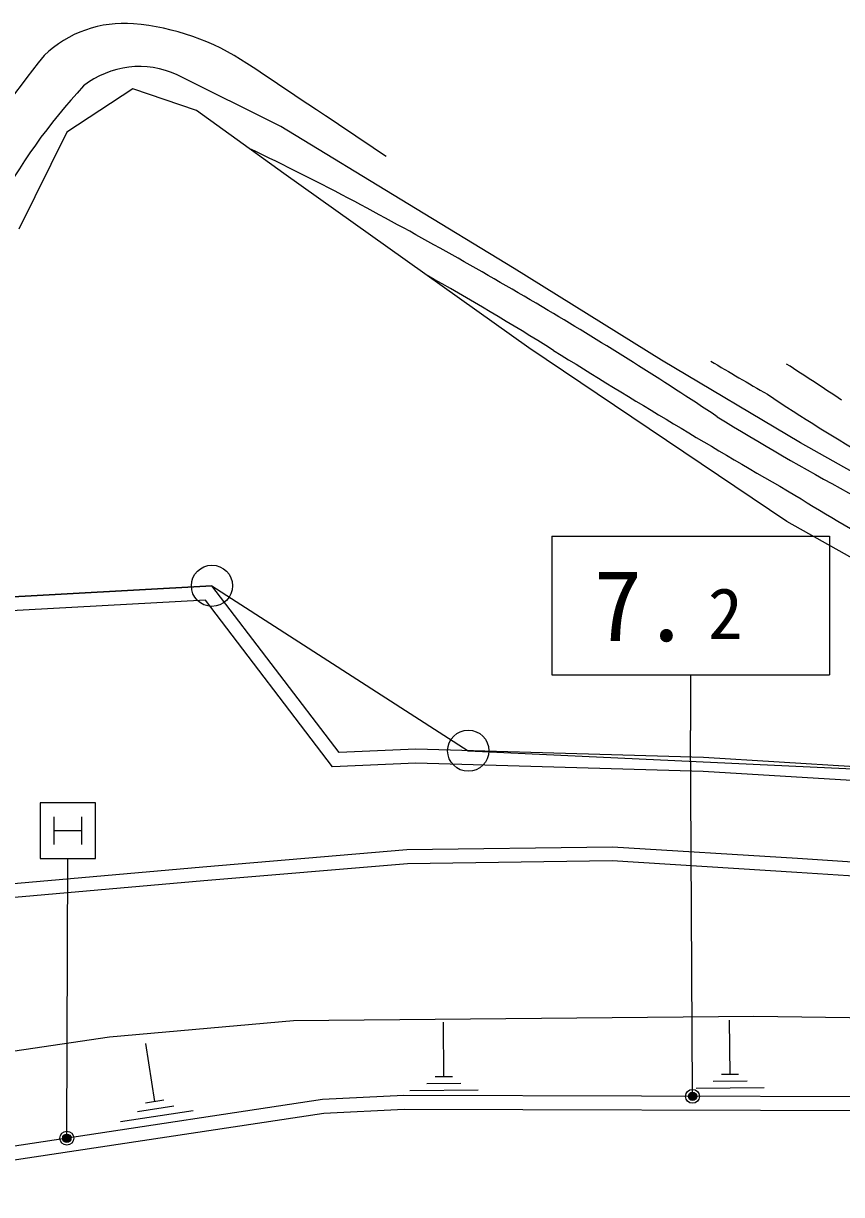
# Model space of a CAD drawing. Units: millimetres, scale not verified. Extents: x 40000 to 680000, y 20000 to 380000.
# Drawn here: x 227422 to 256886, y 287346 to 329547 of the extents above; entities that cross this region are included whole.
import ezdxf
from ezdxf.enums import TextEntityAlignment as Align

# ---------------------------------------------------------------- set-up
doc = ezdxf.new("R2010")
doc.units = ezdxf.units.MM
doc.header["$LTSCALE"] = 1000
doc.header["$PDMODE"] = 32
doc.header["$PDSIZE"] = 500
for name, color, linetype, lineweight in [('M-BGD', 7, 'Continuous', 25), ('M-BMK-ROW', 30, 'Continuous', 25), ('M-STR-STRC', 7, 'Continuous', 25)]:
    doc.layers.add(name, color=color, linetype=linetype, lineweight=lineweight)
doc.styles.add('ＭＳ ゴシック', font='')
doc.styles.get('ＭＳ ゴシック').set_extended_font_data('MS Gothic')

msp = doc.modelspace()

# ---------------------------------------------------------------- linework, layer by layer
at = {"layer": 'M-BGD'}
for p, q in [((242564, 291591), (242548, 293559)), ((252870, 291670), (252855, 293633)), ((232149, 290694), (231832, 292794)), ((253177, 291672), (252563, 291667)), ((243180, 291350), (241951, 291341)), ((242871, 291594), (242256, 291589)), ((254101, 291188), (251646, 291169)), ((253486, 291429), (252258, 291419)), ((243797, 291109), (241338, 291090)), ((233540, 290367), (230916, 289971)), ((232844, 290531), (231532, 290333)), ((232477, 290744), (231820, 290645))]:
    msp.add_line(p, q, dxfattribs=at)
for points in [[(262580, 310637), (259811, 311964), (255404, 314437), (250405, 317410), (245094, 320712), (241261, 323043), (236687, 325837), (232959, 327692)], [(290003, 304247), (283175, 305044), (279278, 305499), (276169, 305219), (272626, 305486), (269991, 305488), (269439, 305474), (268449, 305445), (267139, 305388), (265742, 306052), (262725, 307214), (254914, 311594), (245627, 317859), (236795, 324137), (233660, 326408), (231359, 327193), (228989, 325633), (227258, 322135)], [(302412, 300121), (299800, 300622), (296044, 300717), (288752, 301135), (282710, 301397), (272807, 302100), (262811, 302427), (251920, 303096), (241548, 303393), (238795, 303275), (234212, 309283), (223345, 308680), (218944, 298866)], [(302425, 299610), (299746, 300124), (296024, 300218), (288727, 300636), (282682, 300898), (272781, 301601), (262787, 301927), (251898, 302596), (241552, 302893), (238556, 302765), (233975, 308769), (223676, 308198), (219498, 298881)], [(219519, 298099), (222834, 298184), (233878, 299161), (241228, 299778), (248633, 299882), (255304, 299468), (262330, 299004)], [(219532, 297599), (222863, 297685), (233921, 298663), (241252, 299278), (248621, 299382), (255272, 298969), (262343, 298502)], [(305484, 291377), (303200, 293238), (295890, 293381), (281495, 293439), (268369, 293561), (253721, 293759), (237145, 293610), (230526, 293024), (218170, 291191), (208093, 289696), (206144, 288891)], [(372291, 289956), (360181, 288752), (359049, 288620), (350951, 289711), (343390, 290839), (338935, 291589), (331401, 291294), (324871, 291059), (320351, 290999), (316082, 291072), (308319, 290796), (305885, 290892), (301125, 290709), (283091, 290515), (266080, 290552), (263774, 290557), (258245, 290368), (241139, 290415), (238242, 290268), (218879, 287346), (202638, 287722)], [(305484, 291377), (301113, 291209), (283089, 291015), (266081, 291052), (263766, 291057), (258237, 290868), (241127, 290915), (238192, 290766), (218847, 287847), (202650, 288222)]]:
    msp.add_lwpolyline(points, dxfattribs=at)
for centre, radius, start, end in [((231036, 325412), 4135, 85.1343, 133.8916), ((230650, 320869), 8694, 56.3069, 85.1343), ((254241, 307120), 33648, 140.7889, 159.1773), ((231597, 324758), 3235, 65.1012, 128.4134), ((-1698587, -2572655), 3486399, 56.20775, 56.30691), ((244948, 312990), 20988, 137.0444, 152.0401), ((196446, 242584), 91258, 61.95195, 64.63038), ((158728, 171746), 171512, 59.29058, 61.95869), ((183522, 216888), 118930, 58.01726, 60.58744), ((174554, 198391), 140522, 56.35481, 59.29058), ((395650, 556591), 281565, 238.01726, 240.0802), ((382582, 537068), 255478, 239.30641, 239.83681), ((102733, 83226), 279169, 56.48287, 56.96832), ((294809, 377278), 73353, 236.39788, 243.3455), ((303398, 398020), 97110, 238.32812, 244.77626), ((275927, 344762), 38299, 237.2495, 249.6301)]:
    msp.add_arc(centre, radius, start, end, dxfattribs=at)
at = {"layer": 'M-BMK-ROW'}
msp.add_lwpolyline([(223345, 308680), (234212, 309283), (243442, 303339), (263202, 302414), (282710, 301397), (322523, 301377), (342383, 303664), (362004, 305944)], dxfattribs=at)
for centre in [(234212, 309283), (243442, 303339)]:
    msp.add_circle(centre, 742, dxfattribs=at)
at = {"layer": 'M-STR-STRC'}
for p, q in [((246451, 311071), (256451, 311071)), ((246451, 311071), (246451, 306071)), ((256451, 311071), (256451, 306071)), ((246451, 306071), (256451, 306071)), ((251451, 306071), (251451, 304071)), ((251519, 291036), (251451, 304071)), ((228019, 301460), (228019, 299460)), ((230019, 301460), (228019, 301460)), ((230019, 299460), (230019, 301460)), ((228519, 300960), (228519, 299960)), ((229519, 300960), (229519, 299960)), ((228519, 300460), (229519, 300460)), ((228019, 299460), (230019, 299460)), ((228985, 289527), (229016, 299460))]:
    msp.add_line(p, q, dxfattribs=at)
for centre, radius in [((251520, 290886), 150), ((251520, 290886), 120), ((251520, 290886), 90), ((251520, 290886), 60), ((251520, 290886), 30), ((228985, 289377), 150), ((228985, 289377), 120), ((228985, 289377), 90), ((228985, 289377), 60), ((228985, 289377), 30)]:
    msp.add_circle(centre, radius, dxfattribs=at)
for p in [(251520, 290886), (228985, 289377)]:
    msp.add_point(p, dxfattribs=at)

# ---------------------------------------------------------------- texts
at = {"layer": 'M-STR-STRC', "style": 'ＭＳ ゴシック'}
msp.add_text('7.', height=2566, dxfattribs=at).set_placement((251451, 308571), align=Align.MIDDLE_RIGHT)
msp.add_text('2', height=1833, dxfattribs=at).set_placement((252701, 306821), align=Align.BOTTOM_CENTER)

doc.saveas('drawing.dxf')
